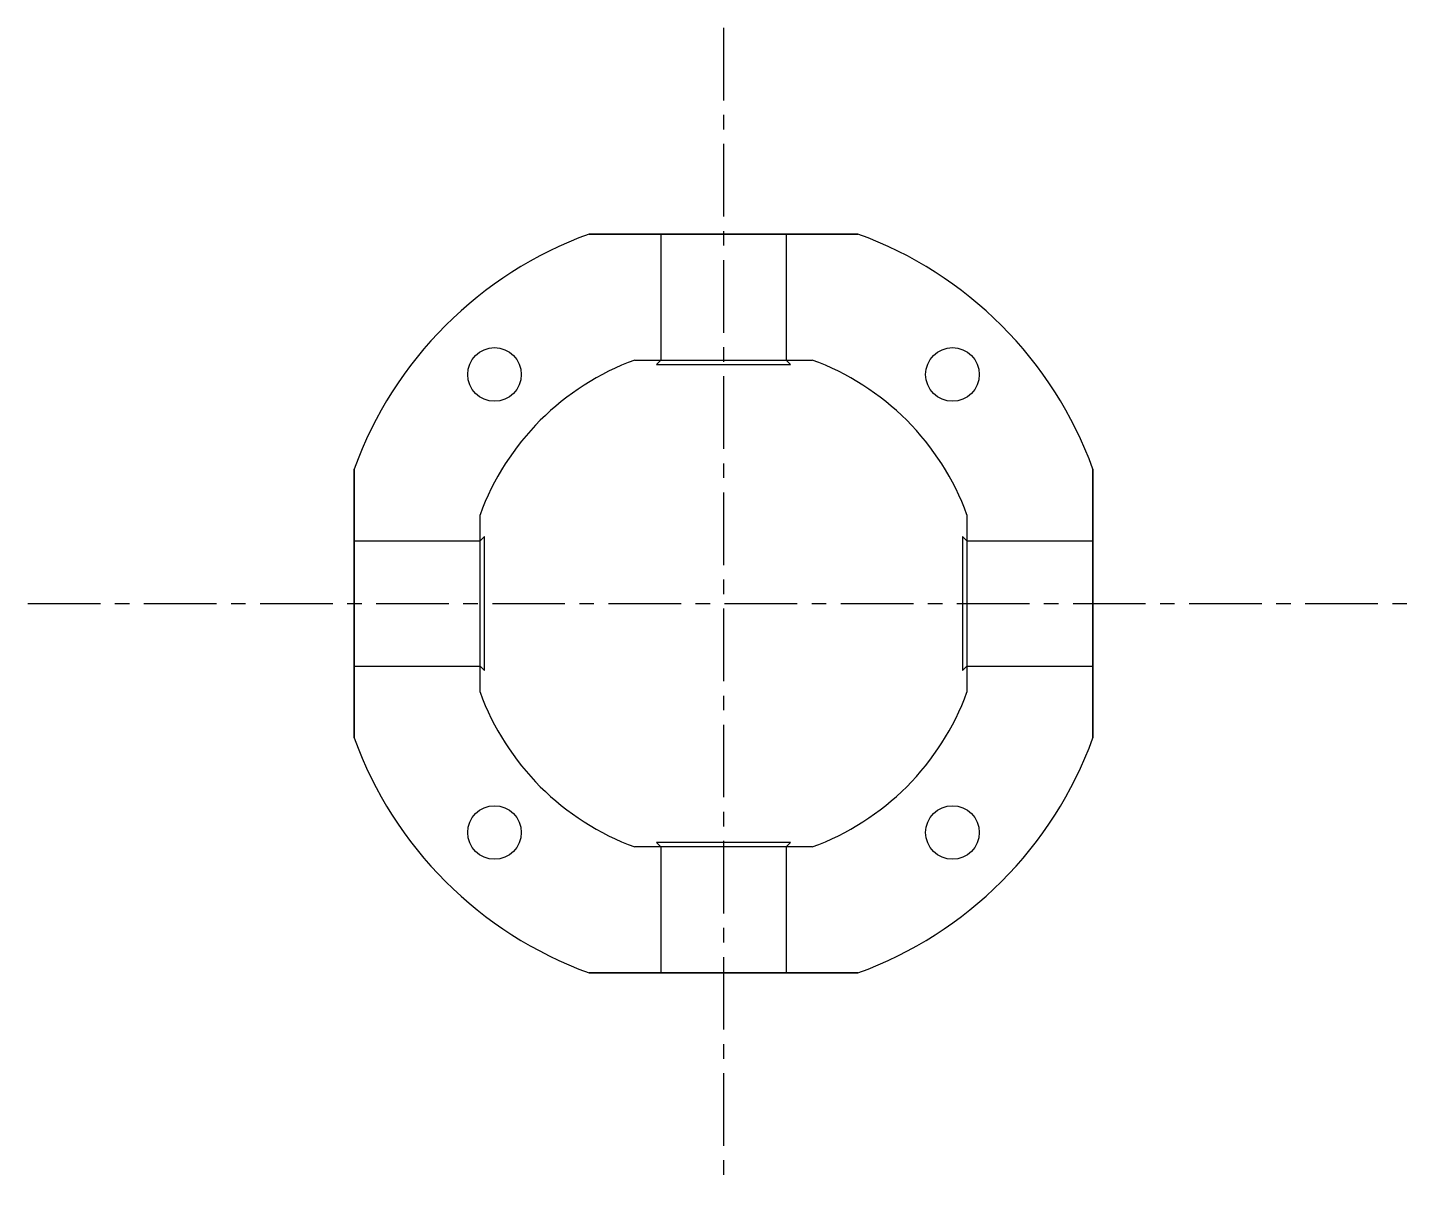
# Model space of a CAD drawing. Header units: millimetres. Extents: x 587 to 898, y 815 to 1073.
import ezdxf

# ---------------------------------------------------------------- set-up
doc = ezdxf.new("R2010")
doc.units = ezdxf.units.MM
doc.header["$MEASUREMENT"] = 0
doc.linetypes.add('CENTER', pattern=[2, 1.25, -0.25, 0.25, -0.25])

# ---------------------------------------------------------------- blocks, each defined once
blk = doc.blocks.new('*U2')
at = {"transparency": 33554485}
blk.add_circle((0, 0), 6, dxfattribs=at)
blk = doc.blocks.new('*U3')
at = {"color": 0, "linetype": 'ByBlock', "lineweight": -2, "transparency": 16777216}
for p in [(742.68, 1016.56), (670.18, 944.06), (815.18, 944.06), (742.68, 871.56)]:
    blk.add_blockref('*U2', p, dxfattribs=at)
blk = doc.blocks.new('*U4')
at = {"transparency": 33554485}
for p, q in [((0, 0), (0, 60.2)), ((165.39, 0), (165.39, 60.2))]:
    blk.add_line(p, q, dxfattribs=at)
blk = doc.blocks.new('*U5')
at = {"color": 0, "linetype": 'ByBlock', "lineweight": -2, "transparency": 16777216}
for p, rotation in [((772.78, 861.36), 89.99999999999997), ((712.58, 1026.75), 270), ((825.37, 974.16), 180)]:
    blk.add_blockref('*U4', p, dxfattribs=dict(at, rotation=rotation))
blk.add_blockref('*U4', (659.99, 913.96), dxfattribs=at)
blk = doc.blocks.new('*U6')
at = {"transparency": 33554485}
blk.add_line((0, 19.84), (0, -19.84), dxfattribs=at)
blk = doc.blocks.new('*U7')
at = {"color": 0, "linetype": 'ByBlock', "lineweight": -2, "transparency": 16777216}
for p, rotation in [((742.68, 998.56), 90), ((688.18, 944.06), 180), ((742.68, 889.56), 270)]:
    blk.add_blockref('*U6', p, dxfattribs=dict(at, rotation=rotation))
blk.add_blockref('*U6', (797.18, 944.06), dxfattribs=at)
blk = doc.blocks.new('*U8')
at = {"transparency": 33554485}
for p, q in [((-14, -0.5), (-15, 0.5)), ((15, 0.5), (-15, 0.5)), ((14, -0.5), (15, 0.5))]:
    blk.add_line(p, q, dxfattribs=at)
blk = doc.blocks.new('*U9')
at = {"color": 0, "linetype": 'ByBlock', "lineweight": -2, "transparency": 16777216}
for p, rotation in [((742.68, 998.06), 180), ((688.68, 944.06), 270), ((796.68, 944.06), 90)]:
    blk.add_blockref('*U8', p, dxfattribs=dict(at, rotation=rotation))
blk.add_blockref('*U8', (742.68, 890.06), dxfattribs=at)

msp = doc.modelspace()

# ---------------------------------------------------------------- linework, layer by layer
at = {"linetype": 'CENTER', "ltscale": 13, "transparency": 33554485}
for p, q in [((742.68, 1072.92), (742.68, 815.2)), ((586.93, 944.06), (898.42, 944.06))]:
    msp.add_line(p, q, dxfattribs=at)
at = {"transparency": 33554485}
for p, q in [((728.68, 1026.75), (728.68, 998.56)), ((756.68, 1026.75), (756.68, 998.56)), ((659.99, 974.16), (659.99, 913.96)), ((825.37, 974.16), (825.37, 913.96)), ((659.99, 958.06), (688.18, 958.06)), ((797.18, 958.06), (825.37, 958.06)), ((659.99, 930.06), (688.18, 930.06)), ((797.18, 930.06), (825.37, 930.06)), ((728.68, 889.56), (728.68, 861.36)), ((756.68, 889.56), (757.68, 890.56)), ((756.68, 889.56), (756.68, 861.36))]:
    msp.add_line(p, q, dxfattribs=at)
for radius, start, end in [(88, 110, 160), (88, 20, 70), (58, 110, 160), (58, 20, 70), (58, 200, 250), (58, 290, 340), (88, 200, 250), (88, 290, 340)]:
    msp.add_arc((742.68, 944.06), radius, start, end, dxfattribs=at)

# ---------------------------------------------------------------- block references
at = {"transparency": 33554485, "rotation": 45}
msp.add_blockref('*U3', (885.07, -248.64), dxfattribs=at)
at = {"transparency": 33554485}
for name in ['*U5', '*U7', '*U9']:
    msp.add_blockref(name, (0, 0), dxfattribs=at)

doc.saveas('drawing.dxf')
